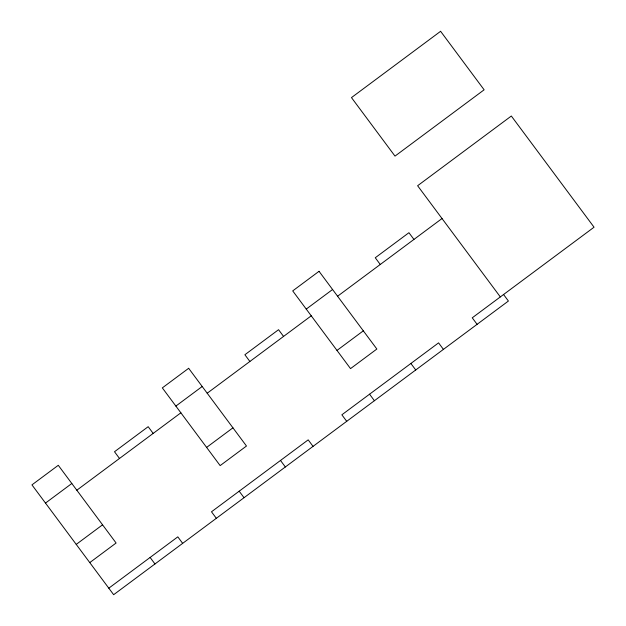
<?xml version="1.0" encoding="UTF-8"?>
<svg xmlns="http://www.w3.org/2000/svg" width="626" height="626" viewBox="0 0 626 626"><rect width="100%" height="100%" fill="white"/><g stroke="black" fill="none" stroke-linecap="round" stroke-linejoin="round"><path stroke-width="0.94" d="M45.487 503.077L71.818 483.491M175.867 406.086L202.198 386.5M306.247 309.095L332.578 289.509M76.818 490.213L180.875 412.808M207.198 393.222L311.255 315.817M337.578 296.231L442.042 218.521M76.231 544.401L102.562 524.815M206.611 447.41L232.942 427.824M336.991 350.419L363.323 330.833M89.768 562.602L116.1 543.016L58.281 465.29L31.949 484.876L113.65 594.7L508.406 301.036L503.562 294.517M108.807 588.182L177.815 536.85L182.659 543.36M500.33 296.92L417.62 185.734L511.332 116.021L594.051 227.207L472.247 317.812L477.098 324.331M413.942 239.429L408.935 232.708L375.264 257.755L380.264 264.477M443.419 349.378L438.576 342.868L341.866 414.803L346.718 421.321M410.883 363.463L415.727 369.982M369.567 394.2L374.411 400.718M283.555 336.42L278.554 329.699L244.883 354.746L249.884 361.468M313.039 446.369L308.195 439.859L211.486 511.794L216.338 518.312M280.503 460.454L285.346 466.973M239.187 491.191L244.03 497.709M153.174 433.411L148.174 426.689L114.503 451.737L119.503 458.459M150.123 557.445L154.966 563.963M440.602 31.3L351.476 97.601L394.998 156.109L484.125 89.808L440.602 31.3M188.661 368.299L162.33 387.885L220.149 465.611L246.48 446.025L188.661 368.299M319.041 271.308L292.71 290.894L350.529 368.62L376.86 349.034L319.041 271.308"/></g></svg>
